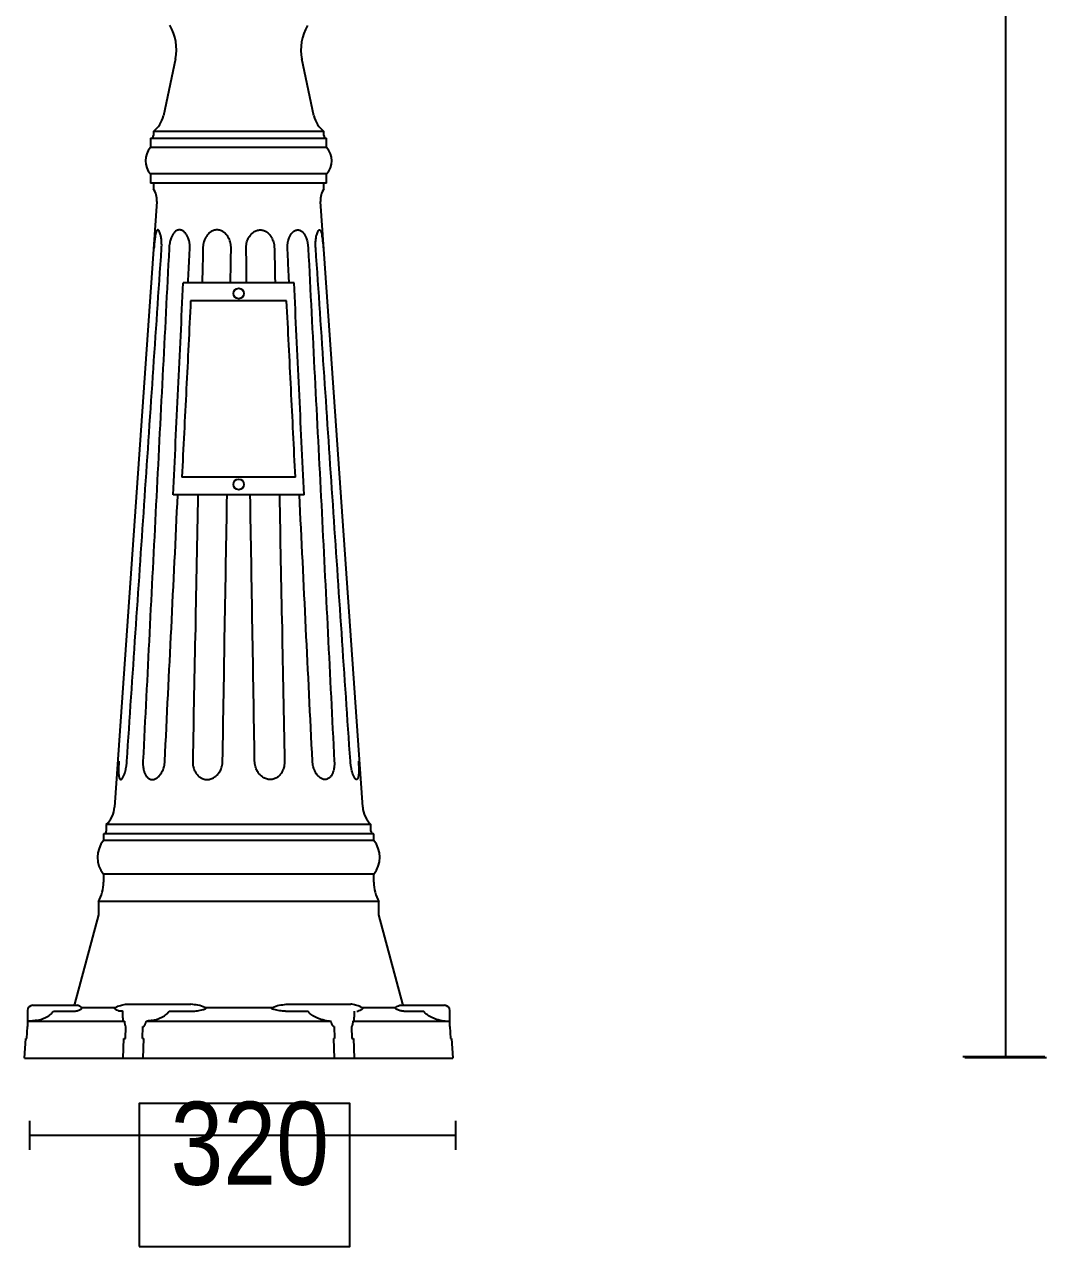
# Model space of a CAD drawing. Extents: x 0 to 221, y 0 to 381.
# Drawn here: x 37 to 134.2, y 0 to 116.2 of the extents above; entities that cross this region are included whole.
import ezdxf

# ---------------------------------------------------------------- set-up
doc = ezdxf.new("R2010")
doc.units = 0
doc.layers.add('LIVELLO_1', color=160, linetype='Continuous')
doc.styles.add('STD', font='txt')

# ---------------------------------------------------------------- blocks, each defined once
blk = doc.blocks.new('AI9-BLK1')
at = {"layer": 'LIVELLO_1', "color": 7}
for p, q in [((19.45, 23.33), (19.45, -172.87)), ((-59.48, -77.94), (-60.63, -83.36)), ((-46.31, -83.36), (-47.46, -77.94)), ((-61.84, -85.5), (-45.11, -85.5)), ((-61.84, -85.5), (-61.84, -86.38)), ((-53.46, -84.85), (-61.58, -84.85)), ((-61.58, -84.85), (-61.58, -85.24)), ((-45.36, -84.85), (-53.49, -84.85)), ((-45.36, -85.24), (-45.36, -84.85)), ((-45.11, -86.38), (-45.11, -85.5)), ((-53.46, -86.38), (-61.84, -86.38)), ((-45.11, -86.38), (-53.49, -86.38)), ((-61.84, -88.89), (-61.84, -89.77)), ((-45.11, -88.89), (-61.84, -88.89)), ((-45.11, -89.77), (-45.11, -88.89)), ((-61.58, -89.77), (-61.84, -89.77)), ((-61.58, -89.77), (-61.58, -90.3)), ((-45.36, -89.77), (-61.58, -89.77)), ((-45.36, -90.3), (-45.36, -89.77)), ((-45.11, -89.77), (-45.36, -89.77)), ((-61.24, -91.52), (-65.27, -149.05)), ((-41.68, -149.05), (-45.7, -91.52)), ((-48.2, -99.25), (-58.74, -99.25)), ((-48.91, -100.95), (-58.04, -100.95)), ((-48.08, -117.69), (-58.87, -117.69)), ((-47.25, -119.39), (-59.7, -119.39)), ((-66.06, -150.71), (-66.06, -151.34)), ((-40.89, -150.71), (-66.06, -150.71)), ((-40.89, -151.34), (-40.89, -150.71)), ((-66.31, -151.59), (-66.31, -152.22)), ((-40.64, -151.59), (-66.3, -151.59)), ((-40.63, -152.22), (-40.63, -151.59)), ((-40.63, -152.22), (-66.31, -152.22)), ((-66.32, -155.43), (-66.32, -156.19)), ((-53.46, -155.43), (-66.32, -155.43)), ((-40.62, -155.43), (-53.49, -155.43)), ((-40.62, -156.19), (-40.62, -155.43)), ((-66.81, -158.04), (-66.81, -159.31)), ((-53.46, -158.04), (-66.81, -158.04)), ((-40.13, -158.04), (-53.49, -158.04)), ((-40.13, -159.31), (-40.13, -158.04)), ((-66.81, -159.31), (-69.09, -167.8)), ((-37.86, -167.8), (-40.13, -159.31)), ((-73.55, -168.4), (-73.55, -169.92)), ((-73.04, -167.89), (-68.8, -167.89)), ((-68.38, -168.09), (-65.17, -168.09)), ((-64.14, -167.8), (-58.01, -167.8)), ((-56.68, -168.09), (-53.46, -168.09)), ((-53.49, -168.09), (-50.26, -168.09)), ((-48.94, -167.8), (-42.8, -167.8)), ((-41.78, -168.09), (-38.56, -168.09)), ((-38.15, -167.89), (-33.9, -167.89)), ((-33.4, -169.92), (-33.4, -168.4)), ((-73.55, -169.39), (-64.33, -169.39)), ((-71.08, -168.46), (-69.17, -168.46)), ((-64.5, -168.46), (-64.72, -168.46)), ((-62.24, -169.39), (-53.46, -169.39)), ((-60.07, -168.46), (-57.91, -168.46)), ((-53.49, -169.39), (-44.7, -169.39)), ((-49.03, -168.46), (-46.87, -168.46)), ((-42.61, -169.39), (-33.4, -169.39)), ((-37.78, -168.46), (-35.86, -168.46)), ((-73.61, -171.04), (-73.55, -169.92)), ((-64.23, -171.04), (-64.2, -169.93)), ((-62.6, -171.04), (-62.57, -169.92)), ((-44.38, -169.92), (-44.35, -171.04)), ((-42.75, -169.93), (-42.71, -171.04)), ((-33.4, -169.92), (-33.33, -171.04)), ((-73.84, -172.93), (-73.72, -171.04)), ((-73.72, -171.04), (-73.61, -171.04)), ((-64.46, -172.93), (-64.4, -171.04)), ((-64.4, -171.04), (-64.23, -171.04)), ((-62.6, -171.04), (-62.5, -171.04)), ((-62.55, -172.93), (-62.5, -171.04)), ((-44.45, -171.04), (-44.39, -172.93)), ((-44.45, -171.04), (-44.35, -171.04)), ((-42.71, -171.04), (-42.54, -171.04)), ((-42.54, -171.04), (-42.49, -172.93)), ((-33.33, -171.04), (-33.22, -171.04)), ((-33.22, -171.04), (-33.11, -172.93)), ((-73.84, -172.93), (-64.46, -172.93)), ((-64.46, -172.93), (-62.55, -172.93)), ((-62.55, -172.93), (-53.46, -172.93)), ((-53.49, -172.93), (-44.39, -172.93)), ((-44.39, -172.93), (-42.49, -172.93)), ((-42.49, -172.93), (-33.11, -172.93)), ((15.39, -172.77), (23.17, -172.77)), ((15.56, -172.86), (23.34, -172.86)), ((-73.37, -178.86), (-73.37, -181.64)), ((-32.85, -178.86), (-32.85, -181.64)), ((-32.85, -180.25), (-73.37, -180.25))]:
    blk.add_line(p, q, dxfattribs=at)
for points in [[(-64.5, -168.46), (-64.5, -168.43), (-64.5, -168.4)], [(-42.72, -167.8), (-42.76, -167.8), (-42.8, -167.8)]]:
    blk.add_lwpolyline(points, dxfattribs=at)
blk.add_lwpolyline([(-62.93, -190.82), (-42.9, -190.82), (-42.9, -177.23), (-62.93, -177.23)], close=True, dxfattribs=at)
blk.add_circle((-53.47, -118.39), 0.502, dxfattribs=at)
blk.add_ellipse((-53.47, -100.25), major_axis=(0.502, 0), ratio=0.985597, dxfattribs=at)
for points in [[(-59.48, -77.94), (-59.25, -76.85), (-59.44, -75.71), (-60.02, -74.76)], [(-46.93, -74.79), (-47.5, -75.76), (-47.69, -76.89), (-47.46, -77.99)], [(-61.58, -84.85), (-61.1, -84.49), (-60.76, -83.96), (-60.63, -83.36)], [(-46.31, -83.36), (-46.19, -83.96), (-45.85, -84.49), (-45.36, -84.85)], [(-61.83, -85.5), (-61.7, -85.5), (-61.58, -85.38), (-61.58, -85.24)], [(-45.36, -85.24), (-45.36, -85.38), (-45.25, -85.5), (-45.11, -85.5)], [(-61.84, -86.38), (-62.51, -87.08), (-62.51, -88.19), (-61.84, -88.89)], [(-45.11, -88.89), (-44.44, -88.19), (-44.44, -87.08), (-45.11, -86.38)], [(-61.24, -91.52), (-61.21, -91.09), (-61.34, -90.66), (-61.58, -90.3)], [(-45.36, -90.3), (-45.61, -90.66), (-45.73, -91.09), (-45.7, -91.52)], [(-66.06, -150.71), (-65.59, -150.28), (-65.31, -149.69), (-65.27, -149.05)], [(-41.68, -149.05), (-41.64, -149.69), (-41.35, -150.28), (-40.89, -150.71)], [(-66.3, -151.59), (-66.17, -151.59), (-66.06, -151.48), (-66.06, -151.34)], [(-40.89, -151.34), (-40.89, -151.48), (-40.78, -151.59), (-40.64, -151.59)], [(-66.31, -152.22), (-67.08, -153.15), (-67.09, -154.5), (-66.32, -155.43)], [(-40.62, -155.43), (-39.86, -154.5), (-39.86, -153.15), (-40.63, -152.22)], [(-66.81, -158.04), (-66.49, -157.48), (-66.32, -156.84), (-66.32, -156.19)], [(-40.62, -156.19), (-40.62, -156.84), (-40.46, -157.48), (-40.13, -158.04)], [(-73.04, -167.89), (-73.32, -167.89), (-73.55, -168.12), (-73.55, -168.4)], [(-69.21, -167.89), (-69.15, -167.89), (-69.1, -167.86), (-69.09, -167.8)], [(-37.86, -167.8), (-37.84, -167.86), (-37.79, -167.89), (-37.73, -167.89)], [(-33.4, -168.4), (-33.4, -168.12), (-33.63, -167.89), (-33.9, -167.89)]]:
    blk.add_open_spline(points, degree=3, dxfattribs=at)
for points, knots in [([(-60.8, -95.35), (-60.81, -95.23), (-60.82, -95.11), (-60.83, -94.98), (-60.85, -94.87), (-60.87, -94.76), (-60.89, -94.66), (-60.91, -94.6), (-60.93, -94.53), (-60.96, -94.48), (-60.98, -94.42), (-61, -94.37), (-61.03, -94.32), (-61.03, -94.3), (-61.04, -94.28), (-61.06, -94.26), (-61.07, -94.25), (-61.09, -94.23), (-61.11, -94.22), (-61.12, -94.21), (-61.14, -94.21), (-61.16, -94.21), (-61.18, -94.21), (-61.19, -94.21), (-61.21, -94.22), (-61.23, -94.24), (-61.25, -94.26), (-61.26, -94.28), (-61.27, -94.3), (-61.28, -94.32), (-61.29, -94.34), (-61.3, -94.38), (-61.31, -94.4), (-61.32, -94.44), (-61.34, -94.47), (-61.34, -94.49), (-61.35, -94.52), (-61.37, -94.6), (-61.39, -94.69), (-61.4, -94.77), (-61.41, -94.87), (-61.43, -94.96), (-61.44, -95.05), (-61.46, -95.2), (-61.47, -95.34), (-61.49, -95.48), (-61.5, -95.64), (-61.51, -95.8), (-61.52, -95.96)], [0, 0, 0, 0, 1, 1, 1, 2, 2, 2, 3, 3, 3, 4, 4, 4, 5, 5, 5, 6, 6, 6, 7, 7, 7, 8, 8, 8, 9, 9, 9, 10, 10, 10, 11, 11, 11, 12, 12, 12, 13, 13, 13, 14, 14, 14, 15, 15, 15, 16, 16, 16, 16]), ([(-58.12, -95.96), (-58.12, -95.8), (-58.12, -95.63), (-58.14, -95.47), (-58.16, -95.32), (-58.19, -95.17), (-58.24, -95.04), (-58.28, -94.94), (-58.32, -94.85), (-58.37, -94.76), (-58.42, -94.68), (-58.47, -94.6), (-58.52, -94.52), (-58.56, -94.49), (-58.59, -94.45), (-58.62, -94.42), (-58.66, -94.38), (-58.69, -94.35), (-58.74, -94.33), (-58.77, -94.3), (-58.81, -94.28), (-58.85, -94.26), (-58.89, -94.24), (-58.93, -94.23), (-58.98, -94.22), (-59.02, -94.21), (-59.06, -94.21), (-59.1, -94.21), (-59.14, -94.21), (-59.18, -94.21), (-59.22, -94.22), (-59.26, -94.23), (-59.31, -94.24), (-59.34, -94.26), (-59.38, -94.28), (-59.42, -94.3), (-59.46, -94.33), (-59.49, -94.36), (-59.53, -94.38), (-59.56, -94.42), (-59.6, -94.45), (-59.62, -94.49), (-59.65, -94.53), (-59.71, -94.6), (-59.75, -94.69), (-59.8, -94.77), (-59.84, -94.86), (-59.88, -94.95), (-59.92, -95.04), (-59.96, -95.18), (-60, -95.32), (-60.03, -95.47), (-60.06, -95.63), (-60.07, -95.8), (-60.08, -95.96)], [0, 0, 0, 0, 1, 1, 1, 2, 2, 2, 3, 3, 3, 4, 4, 4, 5, 5, 5, 6, 6, 6, 7, 7, 7, 8, 8, 8, 9, 9, 9, 10, 10, 10, 11, 11, 11, 12, 12, 12, 13, 13, 13, 14, 14, 14, 15, 15, 15, 16, 16, 16, 17, 17, 17, 18, 18, 18, 18]), ([(-54.19, -95.96), (-54.2, -95.79), (-54.2, -95.62), (-54.24, -95.46), (-54.27, -95.31), (-54.32, -95.16), (-54.39, -95.03), (-54.44, -94.93), (-54.49, -94.84), (-54.55, -94.75), (-54.62, -94.68), (-54.68, -94.6), (-54.76, -94.53), (-54.8, -94.49), (-54.84, -94.45), (-54.89, -94.41), (-54.94, -94.38), (-54.99, -94.35), (-55.04, -94.33), (-55.09, -94.3), (-55.14, -94.28), (-55.2, -94.26), (-55.25, -94.24), (-55.31, -94.23), (-55.36, -94.22), (-55.42, -94.21), (-55.48, -94.21), (-55.53, -94.21), (-55.59, -94.21), (-55.64, -94.21), (-55.7, -94.22), (-55.75, -94.23), (-55.81, -94.24), (-55.86, -94.26), (-55.91, -94.28), (-55.97, -94.3), (-56.02, -94.33), (-56.07, -94.35), (-56.12, -94.38), (-56.17, -94.42), (-56.21, -94.45), (-56.26, -94.49), (-56.3, -94.53), (-56.37, -94.6), (-56.44, -94.68), (-56.5, -94.76), (-56.56, -94.84), (-56.61, -94.93), (-56.66, -95.03), (-56.73, -95.17), (-56.78, -95.31), (-56.81, -95.46), (-56.85, -95.63), (-56.86, -95.8), (-56.87, -95.96)], [0, 0, 0, 0, 1, 1, 1, 2, 2, 2, 3, 3, 3, 4, 4, 4, 5, 5, 5, 6, 6, 6, 7, 7, 7, 8, 8, 8, 9, 9, 9, 10, 10, 10, 11, 11, 11, 12, 12, 12, 13, 13, 13, 14, 14, 14, 15, 15, 15, 16, 16, 16, 17, 17, 17, 18, 18, 18, 18]), ([(-52.76, -95.96), (-52.75, -95.79), (-52.74, -95.62), (-52.71, -95.46), (-52.68, -95.31), (-52.63, -95.16), (-52.56, -95.03), (-52.51, -94.93), (-52.45, -94.84), (-52.39, -94.75), (-52.33, -94.68), (-52.26, -94.6), (-52.19, -94.53), (-52.15, -94.49), (-52.1, -94.45), (-52.05, -94.41), (-52.01, -94.38), (-51.96, -94.35), (-51.9, -94.33), (-51.85, -94.3), (-51.8, -94.28), (-51.75, -94.26), (-51.7, -94.24), (-51.64, -94.23), (-51.58, -94.22), (-51.53, -94.21), (-51.47, -94.21), (-51.41, -94.21), (-51.36, -94.21), (-51.3, -94.21), (-51.25, -94.22), (-51.19, -94.23), (-51.14, -94.24), (-51.08, -94.26), (-51.03, -94.28), (-50.98, -94.3), (-50.93, -94.33), (-50.87, -94.35), (-50.83, -94.38), (-50.78, -94.42), (-50.73, -94.45), (-50.69, -94.49), (-50.65, -94.53), (-50.58, -94.6), (-50.51, -94.68), (-50.45, -94.76), (-50.39, -94.84), (-50.34, -94.93), (-50.29, -95.03), (-50.22, -95.17), (-50.17, -95.31), (-50.13, -95.46), (-50.1, -95.63), (-50.09, -95.8), (-50.07, -95.96)], [0, 0, 0, 0, 1, 1, 1, 2, 2, 2, 3, 3, 3, 4, 4, 4, 5, 5, 5, 6, 6, 6, 7, 7, 7, 8, 8, 8, 9, 9, 9, 10, 10, 10, 11, 11, 11, 12, 12, 12, 13, 13, 13, 14, 14, 14, 15, 15, 15, 16, 16, 16, 17, 17, 17, 18, 18, 18, 18]), ([(-48.82, -95.96), (-48.82, -95.8), (-48.83, -95.63), (-48.81, -95.47), (-48.79, -95.32), (-48.75, -95.17), (-48.7, -95.04), (-48.67, -94.94), (-48.63, -94.85), (-48.58, -94.76), (-48.53, -94.68), (-48.48, -94.6), (-48.42, -94.52), (-48.39, -94.49), (-48.36, -94.45), (-48.32, -94.42), (-48.29, -94.38), (-48.26, -94.35), (-48.21, -94.33), (-48.18, -94.3), (-48.14, -94.28), (-48.1, -94.26), (-48.06, -94.24), (-48.01, -94.23), (-47.97, -94.22), (-47.93, -94.21), (-47.89, -94.21), (-47.85, -94.21), (-47.8, -94.21), (-47.77, -94.21), (-47.72, -94.22), (-47.68, -94.23), (-47.64, -94.24), (-47.6, -94.26), (-47.56, -94.28), (-47.53, -94.3), (-47.49, -94.33), (-47.45, -94.36), (-47.42, -94.38), (-47.38, -94.42), (-47.35, -94.45), (-47.32, -94.49), (-47.3, -94.53), (-47.24, -94.6), (-47.19, -94.69), (-47.15, -94.77), (-47.1, -94.86), (-47.06, -94.95), (-47.03, -95.04), (-46.98, -95.18), (-46.94, -95.32), (-46.92, -95.47), (-46.89, -95.63), (-46.88, -95.8), (-46.86, -95.96)], [0, 0, 0, 0, 1, 1, 1, 2, 2, 2, 3, 3, 3, 4, 4, 4, 5, 5, 5, 6, 6, 6, 7, 7, 7, 8, 8, 8, 9, 9, 9, 10, 10, 10, 11, 11, 11, 12, 12, 12, 13, 13, 13, 14, 14, 14, 15, 15, 15, 16, 16, 16, 17, 17, 17, 18, 18, 18, 18]), ([(-46.14, -95.96), (-46.15, -95.86), (-46.15, -95.76), (-46.16, -95.66), (-46.16, -95.55), (-46.15, -95.46), (-46.15, -95.35), (-46.14, -95.23), (-46.13, -95.11), (-46.11, -94.98), (-46.1, -94.87), (-46.08, -94.76), (-46.05, -94.66), (-46.03, -94.6), (-46.01, -94.53), (-45.99, -94.48), (-45.97, -94.42), (-45.95, -94.37), (-45.92, -94.32), (-45.91, -94.3), (-45.9, -94.28), (-45.89, -94.26), (-45.88, -94.25), (-45.86, -94.23), (-45.84, -94.22), (-45.82, -94.21), (-45.81, -94.21), (-45.79, -94.21), (-45.77, -94.21), (-45.75, -94.21), (-45.74, -94.22), (-45.72, -94.24), (-45.7, -94.26), (-45.69, -94.28), (-45.68, -94.3), (-45.66, -94.32), (-45.66, -94.34), (-45.64, -94.38), (-45.63, -94.4), (-45.63, -94.44), (-45.61, -94.47), (-45.61, -94.49), (-45.6, -94.52), (-45.58, -94.6), (-45.56, -94.69), (-45.55, -94.77), (-45.53, -94.87), (-45.52, -94.96), (-45.51, -95.05), (-45.49, -95.2), (-45.48, -95.34), (-45.46, -95.48), (-45.45, -95.64), (-45.43, -95.8), (-45.42, -95.96)], [0, 0, 0, 0, 1, 1, 1, 2, 2, 2, 3, 3, 3, 4, 4, 4, 5, 5, 5, 6, 6, 6, 7, 7, 7, 8, 8, 8, 9, 9, 9, 10, 10, 10, 11, 11, 11, 12, 12, 12, 13, 13, 13, 14, 14, 14, 15, 15, 15, 16, 16, 16, 17, 17, 17, 18, 18, 18, 18]), ([(-64.1, -144.7), (-63.55, -136.57), (-63, -128.45), (-62.45, -120.33), (-61.9, -112.21), (-61.35, -104.08), (-60.8, -95.96)], [0, 0, 0, 0, 1, 1, 1, 2, 2, 2, 2]), ([(-60.08, -95.96), (-60.5, -104.08), (-60.92, -112.21), (-61.33, -120.33), (-61.75, -128.45), (-62.16, -136.57), (-62.57, -144.7)], [0, 0, 0, 0, 1, 1, 1, 2, 2, 2, 2]), ([(-60.8, -95.96), (-60.8, -95.86), (-60.79, -95.76), (-60.79, -95.66), (-60.79, -95.55), (-60.79, -95.46), (-60.8, -95.35)], [0, 0, 0, 0, 1, 1, 1, 2, 2, 2, 2]), ([(-58.28, -99.25), (-58.26, -98.7), (-58.23, -98.15), (-58.2, -97.61), (-58.17, -97.06), (-58.14, -96.5), (-58.12, -95.96)], [0, 0, 0, 0, 1, 1, 1, 2, 2, 2, 2]), ([(-56.87, -95.96), (-56.88, -96.5), (-56.89, -97.06), (-56.9, -97.61), (-56.92, -98.15), (-56.93, -98.7), (-56.94, -99.25)], [0, 0, 0, 0, 1, 1, 1, 2, 2, 2, 2]), ([(-54.24, -99.25), (-54.24, -98.7), (-54.23, -98.15), (-54.22, -97.61), (-54.21, -97.06), (-54.2, -96.5), (-54.19, -95.96)], [0, 0, 0, 0, 1, 1, 1, 2, 2, 2, 2]), ([(-52.71, -99.25), (-52.71, -98.7), (-52.72, -98.15), (-52.73, -97.61), (-52.74, -97.06), (-52.74, -96.5), (-52.76, -95.96)], [0, 0, 0, 0, 1, 1, 1, 2, 2, 2, 2]), ([(-50.07, -95.96), (-50.06, -96.5), (-50.05, -97.06), (-50.04, -97.61), (-50.03, -98.15), (-50.02, -98.7), (-50.01, -99.25)], [0, 0, 0, 0, 1, 1, 1, 2, 2, 2, 2]), ([(-48.67, -99.25), (-48.69, -98.7), (-48.72, -98.15), (-48.75, -97.61), (-48.77, -97.06), (-48.8, -96.5), (-48.82, -95.96)], [0, 0, 0, 0, 1, 1, 1, 2, 2, 2, 2]), ([(-46.86, -95.96), (-46.45, -104.08), (-46.03, -112.21), (-45.61, -120.33), (-45.2, -128.45), (-44.79, -136.57), (-44.38, -144.7)], [0, 0, 0, 0, 1, 1, 1, 2, 2, 2, 2]), ([(-42.71, -145.6), (-42.74, -145.45), (-42.77, -145.3), (-42.8, -145.15), (-42.82, -145), (-42.84, -144.85), (-42.85, -144.7), (-43.4, -136.57), (-43.95, -128.45), (-44.5, -120.33), (-45.05, -112.21), (-45.59, -104.08), (-46.14, -95.96)], [0, 0, 0, 0, 1, 1, 1, 2, 2, 2, 3, 3, 3, 4, 4, 4, 4]), ([(-59.7, -119.39), (-59.54, -116.03), (-59.38, -112.67), (-59.22, -109.32), (-59.06, -105.96), (-58.9, -102.61), (-58.74, -99.25)], [0, 0, 0, 0, 1, 1, 1, 2, 2, 2, 2]), ([(-47.25, -119.39), (-47.41, -116.03), (-47.57, -112.67), (-47.72, -109.32), (-47.89, -105.96), (-48.04, -102.61), (-48.2, -99.25)], [0, 0, 0, 0, 1, 1, 1, 2, 2, 2, 2]), ([(-58.04, -100.95), (-58.17, -103.74), (-58.31, -106.53), (-58.45, -109.32), (-58.59, -112.11), (-58.73, -114.9), (-58.87, -117.69)], [0, 0, 0, 0, 1, 1, 1, 2, 2, 2, 2]), ([(-48.08, -117.69), (-48.21, -114.9), (-48.35, -112.11), (-48.49, -109.32), (-48.63, -106.53), (-48.77, -103.74), (-48.91, -100.95)], [0, 0, 0, 0, 1, 1, 1, 2, 2, 2, 2]), ([(-60.49, -144.7), (-60.29, -140.48), (-60.08, -136.26), (-59.87, -132.04), (-59.66, -127.82), (-59.46, -123.61), (-59.26, -119.39)], [0, 0, 0, 0, 1, 1, 1, 2, 2, 2, 2]), ([(-57.34, -119.39), (-57.43, -123.61), (-57.51, -127.82), (-57.59, -132.04), (-57.68, -136.26), (-57.76, -140.48), (-57.84, -144.7)], [0, 0, 0, 0, 1, 1, 1, 2, 2, 2, 2]), ([(-55, -144.7), (-54.93, -140.48), (-54.85, -136.26), (-54.79, -132.04), (-54.71, -127.82), (-54.64, -123.61), (-54.57, -119.39)], [0, 0, 0, 0, 1, 1, 1, 2, 2, 2, 2]), ([(-51.95, -144.7), (-52.02, -140.48), (-52.09, -136.26), (-52.16, -132.04), (-52.23, -127.82), (-52.3, -123.61), (-52.37, -119.39)], [0, 0, 0, 0, 1, 1, 1, 2, 2, 2, 2]), ([(-49.6, -119.39), (-49.52, -123.61), (-49.44, -127.82), (-49.35, -132.04), (-49.27, -136.26), (-49.19, -140.48), (-49.1, -144.7)], [0, 0, 0, 0, 1, 1, 1, 2, 2, 2, 2]), ([(-46.46, -144.7), (-46.66, -140.48), (-46.87, -136.26), (-47.08, -132.04), (-47.28, -127.82), (-47.49, -123.61), (-47.69, -119.39)], [0, 0, 0, 0, 1, 1, 1, 2, 2, 2, 2]), ([(-64.86, -144.7), (-64.87, -144.85), (-64.88, -145.01), (-64.88, -145.17), (-64.89, -145.31), (-64.9, -145.45), (-64.89, -145.58), (-64.89, -145.68), (-64.89, -145.77), (-64.88, -145.87), (-64.88, -145.95), (-64.87, -146.03), (-64.85, -146.12), (-64.85, -146.15), (-64.85, -146.18), (-64.84, -146.2), (-64.83, -146.24), (-64.82, -146.27), (-64.82, -146.29), (-64.8, -146.32), (-64.8, -146.34), (-64.78, -146.37), (-64.78, -146.38), (-64.76, -146.4), (-64.74, -146.41), (-64.72, -146.42), (-64.7, -146.43), (-64.68, -146.43), (-64.66, -146.43), (-64.64, -146.42), (-64.63, -146.41), (-64.6, -146.4), (-64.58, -146.39), (-64.56, -146.37), (-64.55, -146.35), (-64.53, -146.33), (-64.52, -146.3), (-64.5, -146.27), (-64.47, -146.23), (-64.44, -146.18), (-64.42, -146.14), (-64.4, -146.09), (-64.38, -146.05), (-64.35, -145.97), (-64.32, -145.9), (-64.3, -145.83), (-64.28, -145.75), (-64.26, -145.68), (-64.24, -145.6)], [0, 0, 0, 0, 1, 1, 1, 2, 2, 2, 3, 3, 3, 4, 4, 4, 5, 5, 5, 6, 6, 6, 7, 7, 7, 8, 8, 8, 9, 9, 9, 10, 10, 10, 11, 11, 11, 12, 12, 12, 13, 13, 13, 14, 14, 14, 15, 15, 15, 16, 16, 16, 16]), ([(-64.24, -145.6), (-64.2, -145.45), (-64.17, -145.3), (-64.15, -145.15), (-64.12, -145), (-64.11, -144.85), (-64.1, -144.7)], [0, 0, 0, 0, 1, 1, 1, 2, 2, 2, 2]), ([(-62.57, -144.7), (-62.57, -144.86), (-62.58, -145.02), (-62.56, -145.17), (-62.55, -145.32), (-62.52, -145.46), (-62.48, -145.6), (-62.46, -145.69), (-62.43, -145.78), (-62.39, -145.87), (-62.35, -145.96), (-62.3, -146.04), (-62.25, -146.11), (-62.22, -146.15), (-62.19, -146.18), (-62.16, -146.22), (-62.13, -146.26), (-62.09, -146.29), (-62.05, -146.31), (-62.02, -146.34), (-61.98, -146.36), (-61.94, -146.38), (-61.9, -146.4), (-61.86, -146.41), (-61.81, -146.42), (-61.77, -146.43), (-61.72, -146.44), (-61.68, -146.44), (-61.63, -146.44), (-61.59, -146.43), (-61.55, -146.42), (-61.5, -146.41), (-61.45, -146.4), (-61.41, -146.38), (-61.36, -146.36), (-61.32, -146.34), (-61.28, -146.31), (-61.23, -146.29), (-61.19, -146.26), (-61.15, -146.22), (-61.11, -146.18), (-61.07, -146.15), (-61.03, -146.11), (-60.97, -146.04), (-60.91, -145.96), (-60.86, -145.88), (-60.8, -145.79), (-60.75, -145.7), (-60.7, -145.61), (-60.64, -145.47), (-60.58, -145.33), (-60.56, -145.19), (-60.52, -145.03), (-60.51, -144.86), (-60.49, -144.7)], [0, 0, 0, 0, 1, 1, 1, 2, 2, 2, 3, 3, 3, 4, 4, 4, 5, 5, 5, 6, 6, 6, 7, 7, 7, 8, 8, 8, 9, 9, 9, 10, 10, 10, 11, 11, 11, 12, 12, 12, 13, 13, 13, 14, 14, 14, 15, 15, 15, 16, 16, 16, 17, 17, 17, 18, 18, 18, 18]), ([(-57.84, -144.7), (-57.83, -144.86), (-57.83, -145.03), (-57.8, -145.19), (-57.77, -145.33), (-57.72, -145.48), (-57.66, -145.61), (-57.61, -145.7), (-57.55, -145.8), (-57.49, -145.88), (-57.43, -145.96), (-57.36, -146.04), (-57.29, -146.11), (-57.25, -146.15), (-57.2, -146.19), (-57.15, -146.22), (-57.1, -146.26), (-57.05, -146.29), (-57, -146.32), (-56.94, -146.34), (-56.88, -146.36), (-56.83, -146.38), (-56.77, -146.4), (-56.71, -146.41), (-56.65, -146.42), (-56.6, -146.43), (-56.54, -146.44), (-56.48, -146.44), (-56.42, -146.44), (-56.36, -146.43), (-56.29, -146.42), (-56.23, -146.41), (-56.18, -146.4), (-56.11, -146.38), (-56.06, -146.36), (-56, -146.34), (-55.94, -146.31), (-55.89, -146.29), (-55.83, -146.26), (-55.78, -146.22), (-55.73, -146.18), (-55.68, -146.15), (-55.63, -146.11), (-55.55, -146.04), (-55.48, -145.96), (-55.41, -145.89), (-55.35, -145.8), (-55.29, -145.71), (-55.23, -145.62), (-55.16, -145.48), (-55.1, -145.34), (-55.06, -145.2), (-55.02, -145.03), (-55.01, -144.86), (-55, -144.7)], [0, 0, 0, 0, 1, 1, 1, 2, 2, 2, 3, 3, 3, 4, 4, 4, 5, 5, 5, 6, 6, 6, 7, 7, 7, 8, 8, 8, 9, 9, 9, 10, 10, 10, 11, 11, 11, 12, 12, 12, 13, 13, 13, 14, 14, 14, 15, 15, 15, 16, 16, 16, 17, 17, 17, 18, 18, 18, 18]), ([(-49.1, -144.7), (-49.11, -144.86), (-49.12, -145.03), (-49.15, -145.19), (-49.18, -145.33), (-49.22, -145.48), (-49.29, -145.61), (-49.34, -145.7), (-49.39, -145.8), (-49.45, -145.88), (-49.51, -145.96), (-49.58, -146.04), (-49.65, -146.11), (-49.7, -146.15), (-49.75, -146.19), (-49.79, -146.22), (-49.84, -146.26), (-49.9, -146.29), (-49.95, -146.32), (-50.01, -146.34), (-50.06, -146.36), (-50.11, -146.38), (-50.17, -146.4), (-50.23, -146.41), (-50.29, -146.42), (-50.35, -146.43), (-50.41, -146.44), (-50.47, -146.44), (-50.53, -146.44), (-50.59, -146.43), (-50.65, -146.42), (-50.71, -146.41), (-50.77, -146.4), (-50.83, -146.38), (-50.89, -146.36), (-50.95, -146.34), (-51, -146.31), (-51.06, -146.29), (-51.11, -146.26), (-51.17, -146.22), (-51.22, -146.18), (-51.27, -146.15), (-51.31, -146.11), (-51.4, -146.04), (-51.47, -145.96), (-51.53, -145.89), (-51.6, -145.8), (-51.66, -145.71), (-51.72, -145.62), (-51.79, -145.48), (-51.85, -145.34), (-51.88, -145.2), (-51.92, -145.03), (-51.94, -144.86), (-51.95, -144.7)], [0, 0, 0, 0, 1, 1, 1, 2, 2, 2, 3, 3, 3, 4, 4, 4, 5, 5, 5, 6, 6, 6, 7, 7, 7, 8, 8, 8, 9, 9, 9, 10, 10, 10, 11, 11, 11, 12, 12, 12, 13, 13, 13, 14, 14, 14, 15, 15, 15, 16, 16, 16, 17, 17, 17, 18, 18, 18, 18]), ([(-44.38, -144.7), (-44.37, -144.86), (-44.37, -145.02), (-44.38, -145.17), (-44.4, -145.32), (-44.42, -145.46), (-44.46, -145.6), (-44.48, -145.69), (-44.52, -145.78), (-44.56, -145.87), (-44.6, -145.96), (-44.65, -146.04), (-44.69, -146.11), (-44.72, -146.15), (-44.75, -146.18), (-44.78, -146.22), (-44.82, -146.26), (-44.86, -146.29), (-44.89, -146.31), (-44.93, -146.34), (-44.97, -146.36), (-45.01, -146.38), (-45.05, -146.4), (-45.09, -146.41), (-45.14, -146.42), (-45.18, -146.43), (-45.22, -146.44), (-45.27, -146.44), (-45.31, -146.44), (-45.36, -146.43), (-45.4, -146.42), (-45.45, -146.41), (-45.49, -146.4), (-45.54, -146.38), (-45.58, -146.36), (-45.63, -146.34), (-45.67, -146.31), (-45.71, -146.29), (-45.76, -146.26), (-45.8, -146.22), (-45.83, -146.18), (-45.88, -146.15), (-45.91, -146.11), (-45.98, -146.04), (-46.03, -145.96), (-46.09, -145.88), (-46.15, -145.79), (-46.2, -145.7), (-46.24, -145.61), (-46.31, -145.47), (-46.36, -145.33), (-46.39, -145.19), (-46.43, -145.03), (-46.44, -144.86), (-46.46, -144.7)], [0, 0, 0, 0, 1, 1, 1, 2, 2, 2, 3, 3, 3, 4, 4, 4, 5, 5, 5, 6, 6, 6, 7, 7, 7, 8, 8, 8, 9, 9, 9, 10, 10, 10, 11, 11, 11, 12, 12, 12, 13, 13, 13, 14, 14, 14, 15, 15, 15, 16, 16, 16, 17, 17, 17, 18, 18, 18, 18]), ([(-42.08, -144.7), (-42.08, -144.85), (-42.07, -145.01), (-42.06, -145.17), (-42.06, -145.31), (-42.05, -145.45), (-42.06, -145.58), (-42.06, -145.68), (-42.06, -145.77), (-42.06, -145.87), (-42.07, -145.95), (-42.08, -146.03), (-42.09, -146.12), (-42.09, -146.15), (-42.1, -146.18), (-42.1, -146.2), (-42.11, -146.24), (-42.12, -146.27), (-42.13, -146.29), (-42.14, -146.32), (-42.15, -146.34), (-42.16, -146.37), (-42.17, -146.38), (-42.19, -146.4), (-42.2, -146.41), (-42.22, -146.42), (-42.24, -146.43), (-42.26, -146.43), (-42.28, -146.43), (-42.31, -146.42), (-42.32, -146.41), (-42.34, -146.4), (-42.36, -146.39), (-42.38, -146.37), (-42.4, -146.35), (-42.41, -146.33), (-42.42, -146.3), (-42.45, -146.27), (-42.47, -146.23), (-42.5, -146.18), (-42.52, -146.14), (-42.54, -146.09), (-42.56, -146.05), (-42.59, -145.97), (-42.62, -145.9), (-42.64, -145.83), (-42.67, -145.75), (-42.69, -145.68), (-42.71, -145.6)], [0, 0, 0, 0, 1, 1, 1, 2, 2, 2, 3, 3, 3, 4, 4, 4, 5, 5, 5, 6, 6, 6, 7, 7, 7, 8, 8, 8, 9, 9, 9, 10, 10, 10, 11, 11, 11, 12, 12, 12, 13, 13, 13, 14, 14, 14, 15, 15, 15, 16, 16, 16, 16]), ([(-69.17, -168.46), (-69.06, -168.45), (-68.95, -168.44), (-68.84, -168.42), (-68.73, -168.39), (-68.63, -168.34), (-68.53, -168.29), (-68.53, -168.29), (-68.52, -168.29), (-68.51, -168.29), (-68.51, -168.28), (-68.5, -168.28), (-68.5, -168.28), (-68.49, -168.28), (-68.49, -168.27), (-68.49, -168.27), (-68.48, -168.27), (-68.48, -168.26), (-68.48, -168.26), (-68.47, -168.26), (-68.47, -168.26), (-68.47, -168.26), (-68.47, -168.26), (-68.46, -168.25), (-68.46, -168.25), (-68.46, -168.25), (-68.46, -168.25), (-68.45, -168.25), (-68.45, -168.25), (-68.45, -168.24), (-68.45, -168.24), (-68.45, -168.24), (-68.44, -168.24), (-68.44, -168.24), (-68.44, -168.24), (-68.43, -168.24), (-68.43, -168.24), (-68.43, -168.24), (-68.43, -168.23), (-68.43, -168.23), (-68.43, -168.23), (-68.42, -168.23), (-68.42, -168.23), (-68.42, -168.23), (-68.42, -168.22), (-68.42, -168.22), (-68.42, -168.22), (-68.42, -168.22), (-68.42, -168.22), (-68.41, -168.2), (-68.4, -168.19), (-68.4, -168.17), (-68.4, -168.16), (-68.39, -168.14), (-68.39, -168.13), (-68.39, -168.12), (-68.39, -168.11), (-68.39, -168.11), (-68.38, -168.1), (-68.38, -168.1), (-68.38, -168.09), (-68.44, -168.05), (-68.5, -168), (-68.57, -167.98), (-68.64, -167.94), (-68.72, -167.92), (-68.8, -167.89)], [0, 0, 0, 0, 1, 1, 1, 2, 2, 2, 3, 3, 3, 4, 4, 4, 5, 5, 5, 6, 6, 6, 7, 7, 7, 8, 8, 8, 9, 9, 9, 10, 10, 10, 11, 11, 11, 12, 12, 12, 13, 13, 13, 14, 14, 14, 15, 15, 15, 16, 16, 16, 17, 17, 17, 18, 18, 18, 19, 19, 19, 20, 20, 20, 21, 21, 21, 22, 22, 22, 22]), ([(-65.15, -168.29), (-65.15, -168.29), (-65.16, -168.29), (-65.16, -168.29), (-65.17, -168.28), (-65.17, -168.28), (-65.18, -168.28), (-65.19, -168.27), (-65.19, -168.27), (-65.2, -168.26), (-65.21, -168.25), (-65.22, -168.25), (-65.23, -168.24), (-65.23, -168.24), (-65.24, -168.23), (-65.25, -168.22), (-65.26, -168.21), (-65.26, -168.2), (-65.26, -168.2), (-65.26, -168.18), (-65.25, -168.17), (-65.24, -168.15)], [0, 0, 0, 0, 1, 1, 1, 2, 2, 2, 3, 3, 3, 4, 4, 4, 5, 5, 5, 6, 6, 6, 7, 7, 7, 7]), ([(-65.24, -168.15), (-65.23, -168.14), (-65.21, -168.13), (-65.2, -168.12), (-65.19, -168.11), (-65.18, -168.1), (-65.16, -168.09)], [0, 0, 0, 0, 1, 1, 1, 2, 2, 2, 2]), ([(-65.17, -168.09), (-65.02, -168.02), (-64.87, -167.95), (-64.71, -167.9), (-64.56, -167.85), (-64.39, -167.83), (-64.23, -167.8), (-64.23, -167.8), (-64.19, -167.8), (-64.19, -167.8), (-64.19, -167.8), (-64.14, -167.8), (-64.14, -167.8)], [0, 0, 0, 0, 1, 1, 1, 2, 2, 2, 3, 3, 3, 4, 4, 4, 4]), ([(-64.72, -168.46), (-64.8, -168.45), (-64.88, -168.43), (-64.94, -168.4), (-65.02, -168.37), (-65.08, -168.33), (-65.15, -168.29)], [0, 0, 0, 0, 1, 1, 1, 2, 2, 2, 2]), ([(-56.68, -168.09), (-56.9, -168.01), (-57.11, -167.93), (-57.34, -167.88), (-57.55, -167.84), (-57.78, -167.82), (-58.01, -167.8)], [0, 0, 0, 0, 1, 1, 1, 2, 2, 2, 2]), ([(-57.91, -168.46), (-57.73, -168.45), (-57.55, -168.44), (-57.38, -168.41), (-57.2, -168.38), (-57.03, -168.34), (-56.85, -168.29)], [0, 0, 0, 0, 1, 1, 1, 2, 2, 2, 2]), ([(-56.85, -168.29), (-56.84, -168.29), (-56.83, -168.29), (-56.82, -168.29), (-56.81, -168.29), (-56.8, -168.28), (-56.79, -168.28), (-56.78, -168.28), (-56.78, -168.27), (-56.77, -168.27), (-56.76, -168.27), (-56.76, -168.26), (-56.75, -168.26), (-56.74, -168.26), (-56.74, -168.26), (-56.74, -168.26), (-56.73, -168.26), (-56.73, -168.25), (-56.72, -168.25), (-56.72, -168.25), (-56.71, -168.25), (-56.71, -168.25), (-56.7, -168.25), (-56.7, -168.24), (-56.7, -168.24), (-56.69, -168.24), (-56.68, -168.24), (-56.68, -168.24), (-56.68, -168.24), (-56.68, -168.24), (-56.67, -168.24), (-56.66, -168.24), (-56.66, -168.23), (-56.66, -168.23), (-56.65, -168.23), (-56.65, -168.23), (-56.64, -168.22), (-56.64, -168.22), (-56.64, -168.22), (-56.64, -168.22), (-56.63, -168.22), (-56.63, -168.21), (-56.62, -168.21), (-56.62, -168.21), (-56.62, -168.21), (-56.62, -168.21), (-56.61, -168.2), (-56.61, -168.2), (-56.61, -168.2), (-56.61, -168.2), (-56.6, -168.2), (-56.6, -168.19), (-56.6, -168.19), (-56.6, -168.19), (-56.6, -168.18), (-56.6, -168.17), (-56.6, -168.17), (-56.6, -168.16), (-56.6, -168.16), (-56.61, -168.16), (-56.61, -168.15)], [0, 0, 0, 0, 1, 1, 1, 2, 2, 2, 3, 3, 3, 4, 4, 4, 5, 5, 5, 6, 6, 6, 7, 7, 7, 8, 8, 8, 9, 9, 9, 10, 10, 10, 11, 11, 11, 12, 12, 12, 13, 13, 13, 14, 14, 14, 15, 15, 15, 16, 16, 16, 17, 17, 17, 18, 18, 18, 19, 19, 19, 20, 20, 20, 20]), ([(-56.61, -168.15), (-56.62, -168.14), (-56.64, -168.13), (-56.65, -168.12), (-56.66, -168.11), (-56.68, -168.1), (-56.69, -168.09)], [0, 0, 0, 0, 1, 1, 1, 2, 2, 2, 2]), ([(-50.09, -168.29), (-50.1, -168.29), (-50.11, -168.29), (-50.12, -168.29), (-50.13, -168.29), (-50.14, -168.28), (-50.15, -168.28), (-50.16, -168.28), (-50.17, -168.27), (-50.18, -168.27), (-50.19, -168.27), (-50.19, -168.26), (-50.2, -168.26), (-50.21, -168.26), (-50.21, -168.26), (-50.21, -168.26), (-50.22, -168.26), (-50.22, -168.25), (-50.23, -168.25), (-50.23, -168.25), (-50.23, -168.25), (-50.24, -168.25), (-50.24, -168.25), (-50.25, -168.24), (-50.25, -168.24), (-50.26, -168.24), (-50.26, -168.24), (-50.27, -168.24), (-50.27, -168.24), (-50.27, -168.24), (-50.28, -168.24), (-50.28, -168.24), (-50.29, -168.23), (-50.29, -168.23), (-50.29, -168.23), (-50.3, -168.23), (-50.3, -168.22), (-50.31, -168.22), (-50.31, -168.22), (-50.31, -168.22), (-50.31, -168.22), (-50.32, -168.21), (-50.32, -168.21), (-50.32, -168.21), (-50.33, -168.21), (-50.33, -168.21), (-50.33, -168.2), (-50.34, -168.2), (-50.34, -168.2), (-50.34, -168.2), (-50.34, -168.2), (-50.35, -168.19), (-50.35, -168.19), (-50.35, -168.19), (-50.35, -168.18), (-50.35, -168.17), (-50.35, -168.17), (-50.35, -168.16), (-50.34, -168.16), (-50.34, -168.16), (-50.34, -168.15)], [0, 0, 0, 0, 1, 1, 1, 2, 2, 2, 3, 3, 3, 4, 4, 4, 5, 5, 5, 6, 6, 6, 7, 7, 7, 8, 8, 8, 9, 9, 9, 10, 10, 10, 11, 11, 11, 12, 12, 12, 13, 13, 13, 14, 14, 14, 15, 15, 15, 16, 16, 16, 17, 17, 17, 18, 18, 18, 19, 19, 19, 20, 20, 20, 20]), ([(-50.34, -168.15), (-50.32, -168.14), (-50.31, -168.13), (-50.3, -168.12), (-50.29, -168.11), (-50.27, -168.1), (-50.26, -168.09)], [0, 0, 0, 0, 1, 1, 1, 2, 2, 2, 2]), ([(-50.26, -168.09), (-50.05, -168.01), (-49.83, -167.93), (-49.61, -167.88), (-49.39, -167.84), (-49.16, -167.82), (-48.94, -167.8)], [0, 0, 0, 0, 1, 1, 1, 2, 2, 2, 2]), ([(-49.03, -168.46), (-49.21, -168.45), (-49.39, -168.44), (-49.57, -168.41), (-49.74, -168.38), (-49.92, -168.34), (-50.09, -168.29)], [0, 0, 0, 0, 1, 1, 1, 2, 2, 2, 2]), ([(-41.78, -168.09), (-41.93, -168.02), (-42.08, -167.95), (-42.24, -167.9), (-42.39, -167.85), (-42.55, -167.83), (-42.72, -167.8)], [0, 0, 0, 0, 1, 1, 1, 2, 2, 2, 2]), ([(-42.22, -168.46), (-42.15, -168.45), (-42.07, -168.43), (-42, -168.4), (-41.93, -168.37), (-41.86, -168.33), (-41.8, -168.29)], [0, 0, 0, 0, 1, 1, 1, 2, 2, 2, 2]), ([(-41.8, -168.29), (-41.79, -168.29), (-41.79, -168.29), (-41.78, -168.29), (-41.78, -168.28), (-41.77, -168.28), (-41.76, -168.28), (-41.76, -168.27), (-41.75, -168.27), (-41.75, -168.26), (-41.74, -168.25), (-41.73, -168.25), (-41.72, -168.24), (-41.71, -168.24), (-41.7, -168.23), (-41.7, -168.22), (-41.69, -168.21), (-41.68, -168.2), (-41.68, -168.2), (-41.69, -168.18), (-41.7, -168.17), (-41.71, -168.15)], [0, 0, 0, 0, 1, 1, 1, 2, 2, 2, 3, 3, 3, 4, 4, 4, 5, 5, 5, 6, 6, 6, 7, 7, 7, 7]), ([(-41.71, -168.15), (-41.72, -168.14), (-41.73, -168.13), (-41.75, -168.12), (-41.76, -168.11), (-41.77, -168.1), (-41.78, -168.09)], [0, 0, 0, 0, 1, 1, 1, 2, 2, 2, 2]), ([(-38.56, -168.09), (-38.51, -168.05), (-38.44, -168), (-38.38, -167.98), (-38.31, -167.94), (-38.22, -167.92), (-38.15, -167.89)], [0, 0, 0, 0, 1, 1, 1, 2, 2, 2, 2]), ([(-38.41, -168.29), (-38.42, -168.29), (-38.43, -168.29), (-38.43, -168.29), (-38.44, -168.28), (-38.44, -168.28), (-38.44, -168.28), (-38.45, -168.28), (-38.45, -168.27), (-38.45, -168.27), (-38.46, -168.27), (-38.46, -168.26), (-38.47, -168.26), (-38.47, -168.26), (-38.47, -168.26), (-38.48, -168.26), (-38.48, -168.26), (-38.48, -168.25), (-38.48, -168.25), (-38.49, -168.25), (-38.49, -168.25), (-38.49, -168.25), (-38.49, -168.25), (-38.5, -168.24), (-38.5, -168.24), (-38.5, -168.24), (-38.51, -168.24), (-38.51, -168.24), (-38.51, -168.24), (-38.51, -168.24), (-38.51, -168.24), (-38.51, -168.24), (-38.52, -168.23), (-38.52, -168.23), (-38.52, -168.23), (-38.53, -168.23), (-38.53, -168.23), (-38.53, -168.23), (-38.53, -168.22), (-38.53, -168.22), (-38.53, -168.22), (-38.53, -168.22), (-38.53, -168.22), (-38.54, -168.2), (-38.54, -168.19), (-38.55, -168.17), (-38.55, -168.16), (-38.55, -168.14), (-38.56, -168.13), (-38.56, -168.12), (-38.56, -168.11), (-38.56, -168.11), (-38.56, -168.1), (-38.56, -168.1), (-38.56, -168.09)], [0, 0, 0, 0, 1, 1, 1, 2, 2, 2, 3, 3, 3, 4, 4, 4, 5, 5, 5, 6, 6, 6, 7, 7, 7, 8, 8, 8, 9, 9, 9, 10, 10, 10, 11, 11, 11, 12, 12, 12, 13, 13, 13, 14, 14, 14, 15, 15, 15, 16, 16, 16, 17, 17, 17, 18, 18, 18, 18]), ([(-37.78, -168.46), (-37.89, -168.45), (-38, -168.44), (-38.11, -168.42), (-38.21, -168.39), (-38.31, -168.34), (-38.41, -168.29)], [0, 0, 0, 0, 1, 1, 1, 2, 2, 2, 2]), ([(-72.63, -169.33), (-72.69, -169.34), (-72.74, -169.35), (-72.81, -169.35), (-72.89, -169.37), (-72.98, -169.37), (-73.08, -169.38), (-73.23, -169.39), (-73.39, -169.39), (-73.55, -169.39)], [0, 0, 0, 0, 1, 1, 1, 2, 2, 2, 3, 3, 3, 3]), ([(-72.63, -169.33), (-72.51, -169.3), (-72.39, -169.27), (-72.28, -169.23), (-72.18, -169.21), (-72.08, -169.17), (-71.98, -169.13), (-71.89, -169.09), (-71.8, -169.04), (-71.72, -168.99), (-71.63, -168.95), (-71.55, -168.9), (-71.47, -168.84), (-71.4, -168.8), (-71.33, -168.74), (-71.27, -168.69), (-71.2, -168.62), (-71.14, -168.54), (-71.08, -168.46)], [0, 0, 0, 0, 1, 1, 1, 2, 2, 2, 3, 3, 3, 4, 4, 4, 5, 5, 5, 6, 6, 6, 6]), ([(-64.45, -169.33), (-64.45, -169.29), (-64.46, -169.25), (-64.46, -169.22), (-64.46, -169.18), (-64.46, -169.15), (-64.46, -169.11), (-64.47, -169.07), (-64.47, -169.02), (-64.47, -168.98), (-64.47, -168.98), (-64.47, -168.84), (-64.47, -168.84), (-64.48, -168.78), (-64.48, -168.72), (-64.48, -168.66), (-64.48, -168.59), (-64.48, -168.53), (-64.48, -168.46)], [0, 0, 0, 0, 1, 1, 1, 2, 2, 2, 3, 3, 3, 4, 4, 4, 5, 5, 5, 6, 6, 6, 6]), ([(-64.37, -169.39), (-64.39, -169.39), (-64.41, -169.38), (-64.42, -169.37), (-64.43, -169.36), (-64.44, -169.34), (-64.45, -169.33)], [0, 0, 0, 0, 1, 1, 1, 2, 2, 2, 2]), ([(-64.33, -169.39), (-64.33, -169.42), (-64.33, -169.45), (-64.32, -169.48), (-64.32, -169.51), (-64.32, -169.54), (-64.32, -169.56), (-64.31, -169.58), (-64.31, -169.6), (-64.31, -169.62), (-64.31, -169.64), (-64.3, -169.65), (-64.3, -169.68), (-64.3, -169.69), (-64.29, -169.7), (-64.29, -169.71), (-64.29, -169.72), (-64.29, -169.73), (-64.29, -169.74), (-64.29, -169.76), (-64.28, -169.77), (-64.28, -169.78), (-64.28, -169.79), (-64.27, -169.8), (-64.27, -169.81), (-64.27, -169.82), (-64.26, -169.83), (-64.26, -169.84), (-64.26, -169.85), (-64.25, -169.86), (-64.25, -169.87), (-64.24, -169.89), (-64.24, -169.9), (-64.23, -169.91), (-64.22, -169.92), (-64.21, -169.92), (-64.2, -169.93)], [0, 0, 0, 0, 1, 1, 1, 2, 2, 2, 3, 3, 3, 4, 4, 4, 5, 5, 5, 6, 6, 6, 7, 7, 7, 8, 8, 8, 9, 9, 9, 10, 10, 10, 11, 11, 11, 12, 12, 12, 12]), ([(-62.57, -169.92), (-62.54, -169.92), (-62.52, -169.91), (-62.5, -169.9), (-62.48, -169.89), (-62.47, -169.87), (-62.45, -169.86), (-62.44, -169.84), (-62.43, -169.83), (-62.42, -169.82), (-62.41, -169.8), (-62.4, -169.79), (-62.39, -169.78), (-62.39, -169.76), (-62.38, -169.75), (-62.38, -169.74), (-62.37, -169.73), (-62.36, -169.71), (-62.36, -169.7), (-62.35, -169.68), (-62.34, -169.67), (-62.33, -169.64), (-62.32, -169.62), (-62.31, -169.6), (-62.3, -169.57), (-62.29, -169.55), (-62.28, -169.52), (-62.27, -169.49), (-62.26, -169.46), (-62.25, -169.42), (-62.24, -169.39)], [0, 0, 0, 0, 1, 1, 1, 2, 2, 2, 3, 3, 3, 4, 4, 4, 5, 5, 5, 6, 6, 6, 7, 7, 7, 8, 8, 8, 9, 9, 9, 10, 10, 10, 10]), ([(-61.65, -169.33), (-61.75, -169.34), (-61.84, -169.36), (-61.94, -169.37), (-62.04, -169.38), (-62.14, -169.39), (-62.24, -169.39)], [0, 0, 0, 0, 1, 1, 1, 2, 2, 2, 2]), ([(-61.65, -169.33), (-61.53, -169.3), (-61.41, -169.27), (-61.29, -169.23), (-61.19, -169.21), (-61.08, -169.17), (-60.99, -169.13), (-60.89, -169.09), (-60.81, -169.04), (-60.72, -168.99), (-60.63, -168.95), (-60.55, -168.9), (-60.47, -168.84), (-60.4, -168.8), (-60.32, -168.74), (-60.27, -168.69), (-60.19, -168.62), (-60.13, -168.54), (-60.07, -168.46)], [0, 0, 0, 0, 1, 1, 1, 2, 2, 2, 3, 3, 3, 4, 4, 4, 5, 5, 5, 6, 6, 6, 6]), ([(-45.3, -169.33), (-45.41, -169.3), (-45.54, -169.27), (-45.66, -169.23), (-45.76, -169.21), (-45.86, -169.17), (-45.96, -169.13), (-46.05, -169.09), (-46.14, -169.04), (-46.23, -168.99), (-46.31, -168.95), (-46.4, -168.9), (-46.48, -168.84), (-46.55, -168.8), (-46.62, -168.74), (-46.68, -168.69), (-46.75, -168.62), (-46.82, -168.54), (-46.87, -168.46)], [0, 0, 0, 0, 1, 1, 1, 2, 2, 2, 3, 3, 3, 4, 4, 4, 5, 5, 5, 6, 6, 6, 6]), ([(-45.3, -169.33), (-45.2, -169.34), (-45.1, -169.36), (-45, -169.37), (-44.91, -169.38), (-44.8, -169.39), (-44.7, -169.39)], [0, 0, 0, 0, 1, 1, 1, 2, 2, 2, 2]), ([(-44.38, -169.92), (-44.41, -169.92), (-44.43, -169.91), (-44.45, -169.9), (-44.47, -169.89), (-44.48, -169.87), (-44.5, -169.86), (-44.5, -169.84), (-44.51, -169.83), (-44.53, -169.82), (-44.54, -169.8), (-44.55, -169.79), (-44.55, -169.78), (-44.56, -169.76), (-44.57, -169.75), (-44.57, -169.74), (-44.57, -169.73), (-44.58, -169.71), (-44.59, -169.7), (-44.6, -169.68), (-44.6, -169.67), (-44.62, -169.64), (-44.62, -169.62), (-44.63, -169.6), (-44.64, -169.57), (-44.65, -169.55), (-44.66, -169.52), (-44.67, -169.49), (-44.68, -169.46), (-44.69, -169.42), (-44.7, -169.39)], [0, 0, 0, 0, 1, 1, 1, 2, 2, 2, 3, 3, 3, 4, 4, 4, 5, 5, 5, 6, 6, 6, 7, 7, 7, 8, 8, 8, 9, 9, 9, 10, 10, 10, 10]), ([(-42.61, -169.39), (-42.61, -169.42), (-42.62, -169.45), (-42.62, -169.48), (-42.62, -169.51), (-42.63, -169.54), (-42.63, -169.56), (-42.63, -169.58), (-42.64, -169.6), (-42.64, -169.62), (-42.64, -169.64), (-42.65, -169.65), (-42.65, -169.68), (-42.65, -169.69), (-42.65, -169.7), (-42.65, -169.71), (-42.65, -169.72), (-42.66, -169.73), (-42.66, -169.74), (-42.66, -169.76), (-42.67, -169.77), (-42.67, -169.78), (-42.67, -169.79), (-42.67, -169.8), (-42.68, -169.81), (-42.68, -169.82), (-42.68, -169.83), (-42.68, -169.84), (-42.69, -169.85), (-42.69, -169.86), (-42.7, -169.87), (-42.7, -169.89), (-42.7, -169.9), (-42.71, -169.91), (-42.73, -169.92), (-42.74, -169.92), (-42.75, -169.93)], [0, 0, 0, 0, 1, 1, 1, 2, 2, 2, 3, 3, 3, 4, 4, 4, 5, 5, 5, 6, 6, 6, 7, 7, 7, 8, 8, 8, 9, 9, 9, 10, 10, 10, 11, 11, 11, 12, 12, 12, 12]), ([(-42.58, -169.39), (-42.56, -169.39), (-42.54, -169.38), (-42.53, -169.37), (-42.51, -169.36), (-42.5, -169.34), (-42.49, -169.33)], [0, 0, 0, 0, 1, 1, 1, 2, 2, 2, 2]), ([(-42.49, -169.33), (-42.49, -169.29), (-42.49, -169.25), (-42.49, -169.22), (-42.49, -169.18), (-42.48, -169.15), (-42.48, -169.11), (-42.48, -169.07), (-42.48, -169.02), (-42.47, -168.98), (-42.47, -168.93), (-42.47, -168.88), (-42.47, -168.84), (-42.47, -168.78), (-42.47, -168.72), (-42.47, -168.66), (-42.47, -168.59), (-42.47, -168.53), (-42.46, -168.46)], [0, 0, 0, 0, 1, 1, 1, 2, 2, 2, 3, 3, 3, 4, 4, 4, 5, 5, 5, 6, 6, 6, 6]), ([(-34.32, -169.33), (-34.44, -169.3), (-34.55, -169.27), (-34.67, -169.23), (-34.77, -169.21), (-34.87, -169.17), (-34.96, -169.13), (-35.06, -169.09), (-35.14, -169.04), (-35.23, -168.99), (-35.31, -168.95), (-35.4, -168.9), (-35.47, -168.84), (-35.55, -168.8), (-35.61, -168.74), (-35.68, -168.69), (-35.74, -168.62), (-35.81, -168.54), (-35.86, -168.46)], [0, 0, 0, 0, 1, 1, 1, 2, 2, 2, 3, 3, 3, 4, 4, 4, 5, 5, 5, 6, 6, 6, 6]), ([(-34.32, -169.33), (-34.26, -169.34), (-34.2, -169.35), (-34.14, -169.35), (-34.06, -169.37), (-33.96, -169.37), (-33.87, -169.38), (-33.71, -169.39), (-33.56, -169.39), (-33.4, -169.39)], [0, 0, 0, 0, 1, 1, 1, 2, 2, 2, 3, 3, 3, 3])]:
    blk.add_open_spline(points, degree=3, knots=knots, dxfattribs=at)
at = {"layer": 'LIVELLO_1', "color": 7, "insert": (-59.95, -177.06), "char_height": 7.8843, "attachment_point": 1, "style": 'STD'}
blk.add_mtext('\\fArial Narrow|b0|i0;\\H7.8843;\\C7;320', dxfattribs=at)

msp = doc.modelspace()

# ---------------------------------------------------------------- block references
at = {"layer": 'LIVELLO_1', "color": 7}
msp.add_blockref('AI9-BLK1', (110.854043, 190.847782), dxfattribs=at)

doc.saveas('drawing.dxf')
